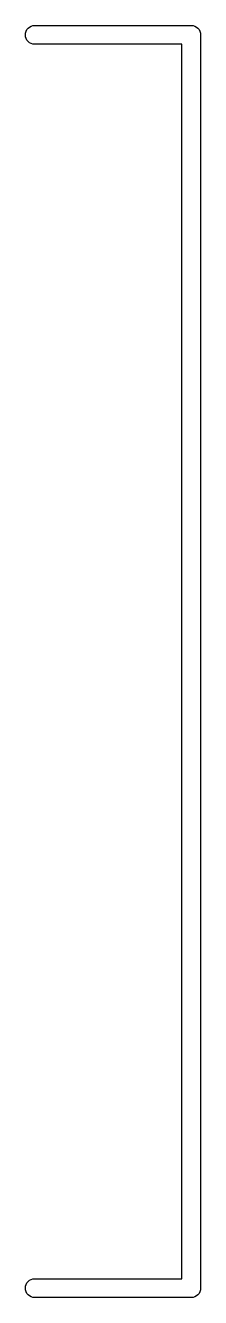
# Model space of a CAD drawing. Extents: x 85.9 to 159.2, y -122.9 to -78.6.
# Drawn here: x 98.94 to 100.06, y -93.06 to -84.94 of the extents above; entities that cross this region are included whole.
import ezdxf

# ---------------------------------------------------------------- set-up
doc = ezdxf.new("R2010")
doc.units = 0
doc.header["$MEASUREMENT"] = 0
doc.layers.add('BLACK', color=7, linetype='CONTINUOUS')

msp = doc.modelspace()

# ---------------------------------------------------------------- linework, layer by layer
at = {"layer": 'BLACK', "linetype": 'CONTINUOUS'}
for p, q in [((98.9769, -84.9443), (98.9882, -84.9409)), ((98.9882, -84.9409), (98.9971, -84.94)), ((98.9971, -84.94), (99.9971, -84.94)), ((99.9971, -84.94), (100, -84.9397)), ((100, -84.9397), (100.003, -84.94)), ((100.003, -84.94), (100.003, -84.94)), ((100.003, -84.94), (100.012, -84.9409)), ((100.012, -84.9409), (100.023, -84.9443)), ((98.9397, -85), (98.9409, -84.9882)), ((98.9409, -85.0118), (98.9397, -85)), ((98.9409, -84.9882), (98.9443, -84.9769)), ((98.9443, -85.0231), (98.9409, -85.0118)), ((98.9443, -84.9769), (98.9499, -84.9665)), ((98.9499, -84.9665), (98.9574, -84.9574)), ((98.9574, -84.9574), (98.9665, -84.9499)), ((98.9665, -84.9499), (98.9769, -84.9443)), ((100.023, -84.9443), (100.033, -84.9499)), ((100.033, -84.9499), (100.043, -84.9574)), ((100.043, -84.9574), (100.05, -84.9665)), ((100.05, -84.9665), (100.056, -84.9769)), ((100.056, -84.9769), (100.059, -84.9882)), ((100.059, -84.9882), (100.06, -85)), ((100.06, -85), (100.06, -85.0029)), ((100.06, -85.0029), (100.06, -92.9971)), ((98.9499, -85.0335), (98.9443, -85.0231)), ((98.9574, -85.0426), (98.9499, -85.0335)), ((98.9665, -85.0501), (98.9574, -85.0426)), ((98.9769, -85.0557), (98.9665, -85.0501)), ((98.9882, -85.0591), (98.9769, -85.0557)), ((98.9971, -85.06), (98.9882, -85.0591)), ((99.94, -85.06), (98.9971, -85.06)), ((99.94, -92.94), (99.94, -85.06)), ((98.9409, -92.9882), (98.9443, -92.9769)), ((98.9443, -92.9769), (98.9499, -92.9665)), ((98.9499, -92.9665), (98.9574, -92.9574)), ((98.9574, -92.9574), (98.9665, -92.9499)), ((98.9665, -92.9499), (98.9769, -92.9443)), ((98.9769, -92.9443), (98.9882, -92.9409)), ((98.9882, -92.9409), (98.9971, -92.94)), ((98.9971, -92.94), (99.94, -92.94)), ((98.9397, -93), (98.9409, -92.9882)), ((98.9409, -93.0118), (98.9397, -93)), ((98.9443, -93.0231), (98.9409, -93.0118)), ((98.9499, -93.0335), (98.9443, -93.0231)), ((98.9574, -93.0426), (98.9499, -93.0335)), ((98.9665, -93.0501), (98.9574, -93.0426)), ((98.9769, -93.0557), (98.9665, -93.0501)), ((98.9882, -93.0591), (98.9769, -93.0557)), ((98.9971, -93.06), (98.9882, -93.0591)), ((99.9971, -93.06), (98.9971, -93.06)), ((100, -93.0603), (99.9971, -93.06)), ((100.012, -93.0591), (100, -93.0603)), ((100.023, -93.0557), (100.012, -93.0591)), ((100.033, -93.0501), (100.023, -93.0557)), ((100.043, -93.0426), (100.033, -93.0501)), ((100.05, -93.0335), (100.043, -93.0426)), ((100.056, -93.0231), (100.05, -93.0335)), ((100.059, -93.0118), (100.056, -93.0231)), ((100.06, -93.0029), (100.059, -93.0118)), ((100.06, -92.9971), (100.06, -93)), ((100.06, -93), (100.06, -93.0029))]:
    msp.add_line(p, q, dxfattribs=at)

doc.saveas('drawing.dxf')
